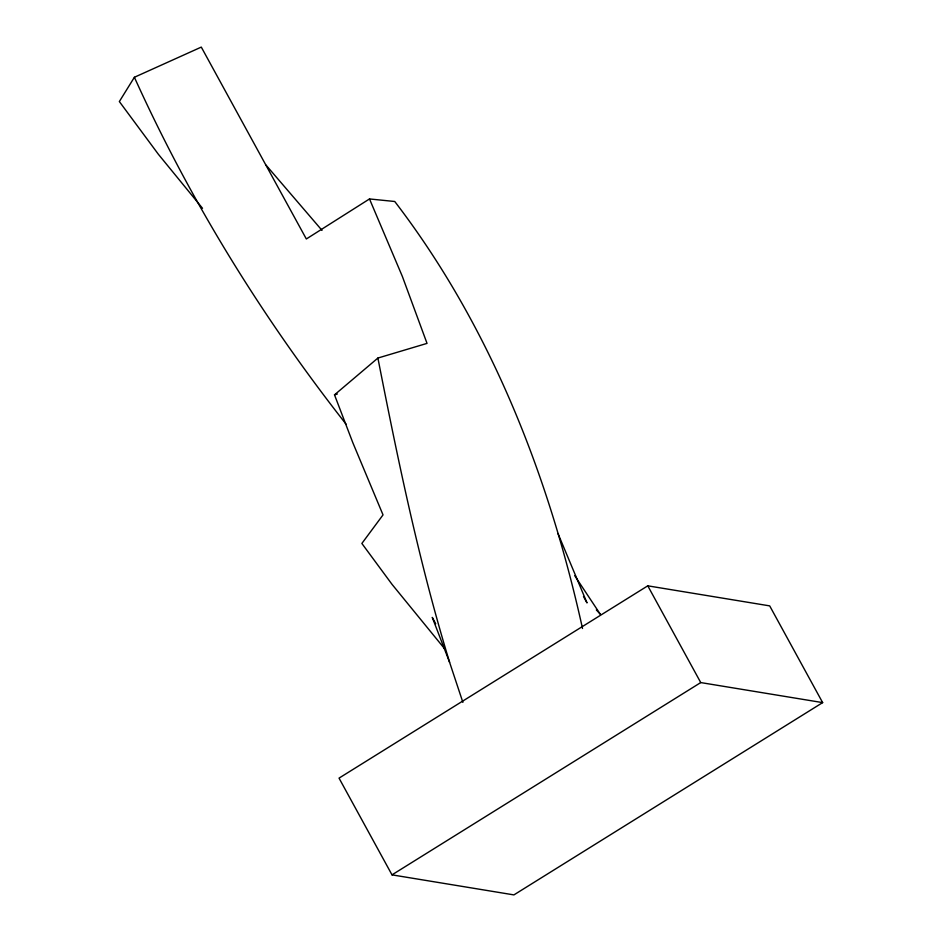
<?xml version="1.0" encoding="UTF-8"?>
<svg xmlns="http://www.w3.org/2000/svg" width="942" height="942" viewBox="0 0 942 942"><rect width="100%" height="100%" fill="white"/><g stroke="black" fill="none" stroke-linecap="round" stroke-linejoin="round"><path stroke-width="1.41" d="M582.521 628.491C548.762 475.734 490.511 326.427 394.745 201.494L369.5 198.95L306.338 238.974L201.294 47.1L134.388 77.268L119.351 101.559L158.291 154.17L202.53 208.3M444.542 648.685L392.06 584.393L361.869 543.452L383.029 514.897L352.838 442.728L334.504 394.851L377.895 358.054L427.032 343.383L402.352 276.418L369.5 198.95M647.778 585.83L339.038 778.127L392.002 874.859L513.908 894.9L822.649 702.614L769.696 605.883L647.778 585.83L700.742 682.573L822.649 702.614M392.002 874.859L700.742 682.573M334.504 394.851L337.318 394.015M596.321 609.898L600.289 614.231L574.738 575.715M266.091 165.191L322.011 230.366M346.044 424.112C262.194 317.324 190.331 201.035 134.388 77.268M583.487 596.498L587.019 602.915L557.982 533.525M435.734 623.781L432.26 617.399L449.593 662.285L462.887 702.367M449.593 662.285C419.131 562.539 397.96 460.308 377.895 358.054"/></g></svg>
